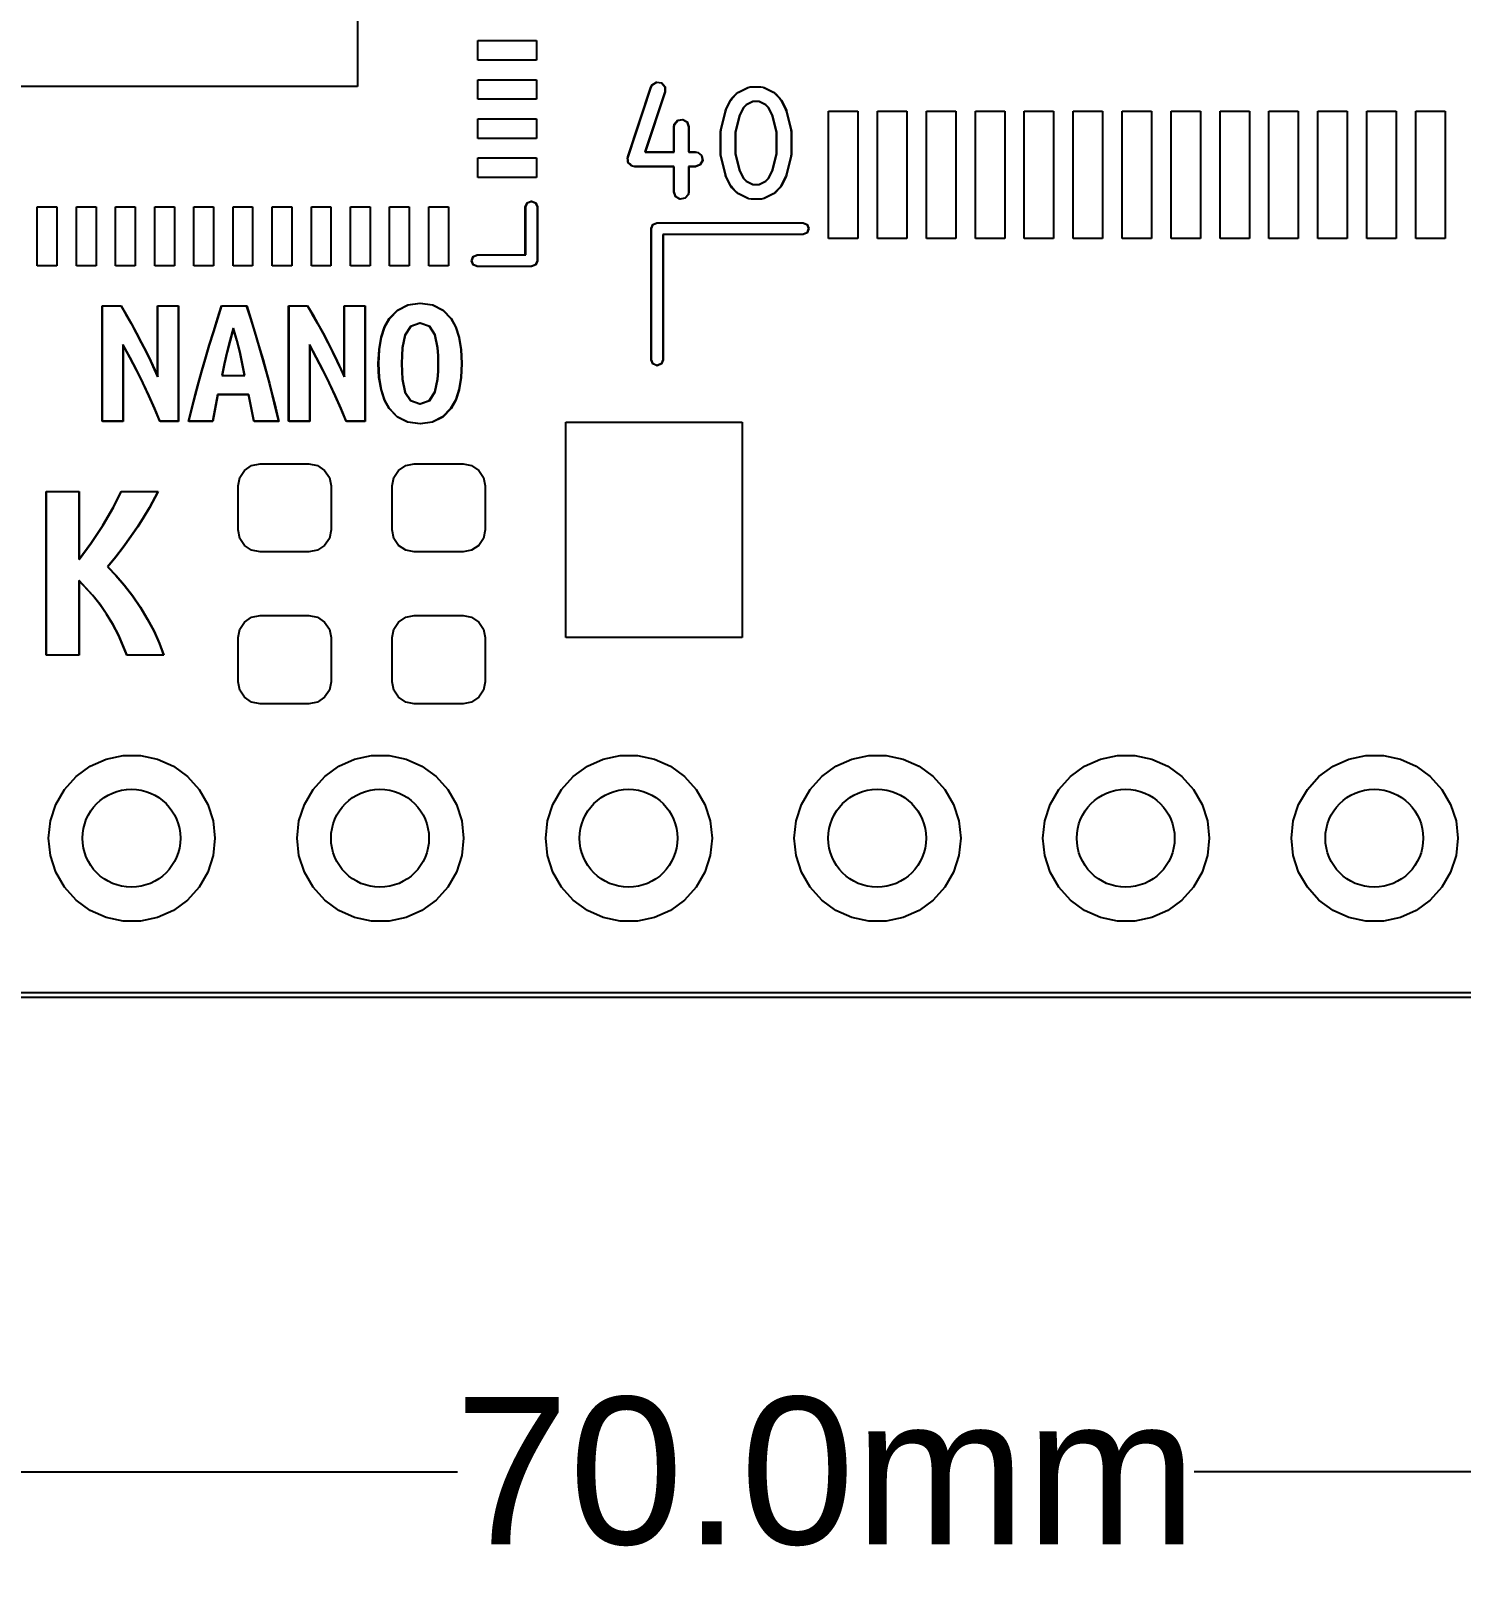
# Model space of a CAD drawing. Extents: x -4.6 to 74, y -9.9 to 22.
# Drawn here: x 28.34 to 42.93, y -9.88 to 5.79 of the extents above; entities that cross this region are included whole.
import ezdxf

# ---------------------------------------------------------------- set-up
doc = ezdxf.new("R2010")
doc.units = 0
doc.header["$MEASUREMENT"] = 0
doc.layers.get('0').update_dxf_attribs({"color": 252, "linetype": 'CONTINUOUS'})
doc.layers.add('BLACK', color=140, linetype='CONTINUOUS')
doc.layers.add('Tag', color=140, linetype='CONTINUOUS')
doc.layers.get('0').off()
doc.styles.add('KICADB', font='arial.ttf', dxfattribs={"height": 1.5})
doc.dimstyles.get("Standard").update_dxf_attribs({"dimtxt": 0.18, "dimasz": 0.18, "dimexe": 0.18, "dimexo": 0.0625, "dimgap": 0.09, "dimtad": 0, "dimtih": 1, "dimtoh": 1, "dimdec": 4, "dimzin": 0, "dimdsep": 46, "dimtxsty": 'Standard', "dimcen": 0.09, "dimadec": 0, "dimazin": 0, "dimtfac": 1, "dimtdec": 4, "dimtofl": 0, "dimtmove": 0, "dimatfit": 3, "dimfxl": 1, "dimtolj": 1, "dimtzin": 0, "dimarcsym": 0})

# ---------------------------------------------------------------- blocks, each defined once
blk = doc.blocks.new('Tang_Nano_9K_3672-F_Mask')
at = {"layer": 'BLACK', "linetype": 'Continuous'}
for p, q in [((5.10606, -3.38408), (5.10606, -3.64943)), ((5.15448, -3.6388), (5.15448, -3.63093)), ((5.15448, -3.63093), (5.17811, -3.63093)), ((5.17811, -3.63093), (5.17811, -3.6388)), ((5.17811, -3.6388), (5.15448, -3.6388)), ((5.15448, -3.65455), (5.15448, -3.64668)), ((5.15448, -3.64668), (5.17811, -3.64668)), ((5.17811, -3.64668), (5.17811, -3.65455)), ((5.10606, -3.64943), (4.8407, -3.64943)), ((5.17811, -3.65455), (5.15448, -3.65455)), ((5.29563, -3.71051), (5.29563, -3.65933)), ((5.29563, -3.65933), (5.30744, -3.65933)), ((5.30744, -3.65933), (5.30744, -3.71051)), ((5.31531, -3.71051), (5.31531, -3.65933)), ((5.31531, -3.65933), (5.32713, -3.65933)), ((5.32713, -3.65933), (5.32713, -3.71051)), ((5.335, -3.71051), (5.335, -3.65933)), ((5.335, -3.65933), (5.34681, -3.65933)), ((5.34681, -3.65933), (5.34681, -3.71051)), ((5.35469, -3.71051), (5.35469, -3.65933)), ((5.35469, -3.65933), (5.3665, -3.65933)), ((5.3665, -3.65933), (5.3665, -3.71051)), ((5.37437, -3.71051), (5.37437, -3.65933)), ((5.37437, -3.65933), (5.38618, -3.65933)), ((5.38618, -3.65933), (5.38618, -3.71051)), ((5.39406, -3.71051), (5.39406, -3.65933)), ((5.39406, -3.65933), (5.40587, -3.65933)), ((5.40587, -3.65933), (5.40587, -3.71051)), ((5.41374, -3.71051), (5.41374, -3.65933)), ((5.41374, -3.65933), (5.42555, -3.65933)), ((5.42555, -3.65933), (5.42555, -3.71051)), ((5.43343, -3.71051), (5.43343, -3.65933)), ((5.43343, -3.65933), (5.44524, -3.65933)), ((5.44524, -3.65933), (5.44524, -3.71051)), ((5.45311, -3.71051), (5.45311, -3.65933)), ((5.45311, -3.65933), (5.46492, -3.65933)), ((5.46492, -3.65933), (5.46492, -3.71051)), ((5.4728, -3.71051), (5.4728, -3.65933)), ((5.4728, -3.65933), (5.48461, -3.65933)), ((5.48461, -3.65933), (5.48461, -3.71051)), ((5.49248, -3.71051), (5.49248, -3.65933)), ((5.49248, -3.65933), (5.50429, -3.65933)), ((5.50429, -3.65933), (5.50429, -3.71051)), ((5.51217, -3.71051), (5.51217, -3.65933)), ((5.51217, -3.65933), (5.52398, -3.65933)), ((5.52398, -3.65933), (5.52398, -3.71051)), ((5.53185, -3.71051), (5.53185, -3.65933)), ((5.53185, -3.65933), (5.54366, -3.65933)), ((5.54366, -3.65933), (5.54366, -3.71051)), ((5.15448, -3.6703), (5.15448, -3.66243)), ((5.15448, -3.66243), (5.17811, -3.66243)), ((5.17811, -3.66243), (5.17811, -3.6703)), ((5.17811, -3.6703), (5.15448, -3.6703)), ((5.15448, -3.68605), (5.15448, -3.67817)), ((5.15448, -3.67817), (5.17811, -3.67817)), ((5.17811, -3.67817), (5.17811, -3.68605)), ((5.17811, -3.68605), (5.15448, -3.68605)), ((4.97732, -3.72148), (4.97732, -3.69786)), ((4.97732, -3.69786), (4.98519, -3.69786)), ((4.98519, -3.69786), (4.98519, -3.72148)), ((4.99307, -3.72148), (4.99307, -3.69786)), ((4.99307, -3.69786), (5.00094, -3.69786)), ((5.00094, -3.69786), (5.00094, -3.72148)), ((5.00881, -3.72148), (5.00881, -3.69786)), ((5.00881, -3.69786), (5.01669, -3.69786)), ((5.01669, -3.69786), (5.01669, -3.72148)), ((5.02456, -3.72148), (5.02456, -3.69786)), ((5.02456, -3.69786), (5.03244, -3.69786)), ((5.03244, -3.69786), (5.03244, -3.72148)), ((5.04031, -3.72148), (5.04031, -3.69786)), ((5.04031, -3.69786), (5.04819, -3.69786)), ((5.04819, -3.69786), (5.04819, -3.72148)), ((5.05606, -3.72148), (5.05606, -3.69786)), ((5.05606, -3.69786), (5.06393, -3.69786)), ((5.06393, -3.69786), (5.06393, -3.72148)), ((5.07181, -3.72148), (5.07181, -3.69786)), ((5.07181, -3.69786), (5.07968, -3.69786)), ((5.07968, -3.69786), (5.07968, -3.72148)), ((5.08756, -3.72148), (5.08756, -3.69786)), ((5.08756, -3.69786), (5.09543, -3.69786)), ((5.09543, -3.69786), (5.09543, -3.72148)), ((5.1033, -3.72148), (5.1033, -3.69786)), ((5.1033, -3.69786), (5.11118, -3.69786)), ((5.11118, -3.69786), (5.11118, -3.72148)), ((5.11905, -3.72148), (5.11905, -3.69786)), ((5.11905, -3.69786), (5.12693, -3.69786)), ((5.12693, -3.69786), (5.12693, -3.72148)), ((5.1348, -3.72148), (5.1348, -3.69786)), ((5.1348, -3.69786), (5.14267, -3.69786)), ((5.14267, -3.69786), (5.14267, -3.72148)), ((5.30744, -3.71051), (5.29563, -3.71051)), ((5.32713, -3.71051), (5.31531, -3.71051)), ((5.34681, -3.71051), (5.335, -3.71051)), ((5.3665, -3.71051), (5.35469, -3.71051)), ((5.38618, -3.71051), (5.37437, -3.71051)), ((5.40587, -3.71051), (5.39406, -3.71051)), ((5.42555, -3.71051), (5.41374, -3.71051)), ((5.44524, -3.71051), (5.43343, -3.71051)), ((5.46492, -3.71051), (5.45311, -3.71051)), ((5.48461, -3.71051), (5.4728, -3.71051)), ((5.50429, -3.71051), (5.49248, -3.71051)), ((5.52398, -3.71051), (5.51217, -3.71051)), ((5.54366, -3.71051), (5.53185, -3.71051)), ((4.98519, -3.72148), (4.97732, -3.72148)), ((5.00094, -3.72148), (4.99307, -3.72148)), ((5.01669, -3.72148), (5.00881, -3.72148)), ((5.03244, -3.72148), (5.02456, -3.72148)), ((5.04819, -3.72148), (5.04031, -3.72148)), ((5.06393, -3.72148), (5.05606, -3.72148)), ((5.07968, -3.72148), (5.07181, -3.72148)), ((5.09543, -3.72148), (5.08756, -3.72148)), ((5.11118, -3.72148), (5.1033, -3.72148)), ((5.12693, -3.72148), (5.11905, -3.72148)), ((5.14267, -3.72148), (5.1348, -3.72148)), ((5.18996, -3.87106), (5.18996, -3.78445)), ((5.18996, -3.78445), (5.26083, -3.78445)), ((5.26083, -3.78445), (5.26083, -3.87106)), ((5.06067, -3.80378), (5.06354, -3.80186)), ((5.06354, -3.80186), (5.06693, -3.80118)), ((5.06693, -3.80118), (5.08661, -3.80118)), ((5.08661, -3.80118), (5.09, -3.80186)), ((5.09, -3.80186), (5.09288, -3.80378)), ((5.12267, -3.80378), (5.12555, -3.80186)), ((5.12555, -3.80186), (5.12894, -3.80118)), ((5.12894, -3.80118), (5.14862, -3.80118)), ((5.14862, -3.80118), (5.15201, -3.80186)), ((5.15201, -3.80186), (5.15489, -3.80378)), ((5.05807, -3.81004), (5.05875, -3.80665)), ((5.05875, -3.80665), (5.06067, -3.80378)), ((5.09288, -3.80378), (5.0948, -3.80665)), ((5.0948, -3.80665), (5.09547, -3.81004)), ((5.12008, -3.81004), (5.12075, -3.80665)), ((5.12075, -3.80665), (5.12267, -3.80378)), ((5.15489, -3.80378), (5.15681, -3.80665)), ((5.15681, -3.80665), (5.15748, -3.81004)), ((5.05807, -3.82776), (5.05807, -3.81004)), ((5.09547, -3.81004), (5.09547, -3.82776)), ((5.12008, -3.82776), (5.12008, -3.81004)), ((5.15748, -3.81004), (5.15748, -3.82776)), ((5.05875, -3.83115), (5.05807, -3.82776)), ((5.06067, -3.83402), (5.05875, -3.83115)), ((5.0948, -3.83115), (5.09288, -3.83402)), ((5.09547, -3.82776), (5.0948, -3.83115)), ((5.12075, -3.83115), (5.12008, -3.82776)), ((5.12267, -3.83402), (5.12075, -3.83115)), ((5.15681, -3.83115), (5.15489, -3.83402)), ((5.15748, -3.82776), (5.15681, -3.83115)), ((5.06354, -3.83594), (5.06067, -3.83402)), ((5.06693, -3.83661), (5.06354, -3.83594)), ((5.08661, -3.83661), (5.06693, -3.83661)), ((5.09, -3.83594), (5.08661, -3.83661)), ((5.09288, -3.83402), (5.09, -3.83594)), ((5.12555, -3.83594), (5.12267, -3.83402)), ((5.12894, -3.83661), (5.12555, -3.83594)), ((5.14862, -3.83661), (5.12894, -3.83661)), ((5.15201, -3.83594), (5.14862, -3.83661)), ((5.15489, -3.83402), (5.15201, -3.83594)), ((5.06067, -3.8648), (5.06354, -3.86288)), ((5.06354, -3.86288), (5.06693, -3.8622)), ((5.06693, -3.8622), (5.08661, -3.8622)), ((5.08661, -3.8622), (5.09, -3.86288)), ((5.09, -3.86288), (5.09288, -3.8648)), ((5.12267, -3.8648), (5.12555, -3.86288)), ((5.12555, -3.86288), (5.12894, -3.8622)), ((5.12894, -3.8622), (5.14862, -3.8622)), ((5.14862, -3.8622), (5.15201, -3.86288)), ((5.15201, -3.86288), (5.15489, -3.8648)), ((5.05807, -3.87106), (5.05875, -3.86767)), ((5.05875, -3.86767), (5.06067, -3.8648)), ((5.09288, -3.8648), (5.0948, -3.86767)), ((5.0948, -3.86767), (5.09547, -3.87106)), ((5.12008, -3.87106), (5.12075, -3.86767)), ((5.12075, -3.86767), (5.12267, -3.8648)), ((5.15489, -3.8648), (5.15681, -3.86767)), ((5.15681, -3.86767), (5.15748, -3.87106)), ((5.05807, -3.88878), (5.05807, -3.87106)), ((5.09547, -3.87106), (5.09547, -3.88878)), ((5.12008, -3.88878), (5.12008, -3.87106)), ((5.15748, -3.87106), (5.15748, -3.88878)), ((5.26083, -3.87106), (5.18996, -3.87106)), ((5.05875, -3.89217), (5.05807, -3.88878)), ((5.09547, -3.88878), (5.0948, -3.89217)), ((5.12075, -3.89217), (5.12008, -3.88878)), ((5.15748, -3.88878), (5.15681, -3.89217)), ((5.06067, -3.89504), (5.05875, -3.89217)), ((5.06354, -3.89696), (5.06067, -3.89504)), ((5.09288, -3.89504), (5.09, -3.89696)), ((5.0948, -3.89217), (5.09288, -3.89504)), ((5.12267, -3.89504), (5.12075, -3.89217)), ((5.12555, -3.89696), (5.12267, -3.89504)), ((5.15489, -3.89504), (5.15201, -3.89696)), ((5.15681, -3.89217), (5.15489, -3.89504)), ((5.06693, -3.89764), (5.06354, -3.89696)), ((5.08661, -3.89764), (5.06693, -3.89764)), ((5.09, -3.89696), (5.08661, -3.89764)), ((5.12894, -3.89764), (5.12555, -3.89696)), ((5.14862, -3.89764), (5.12894, -3.89764)), ((5.15201, -3.89696), (5.14862, -3.89764)), ((4.99859, -3.92277), (5.00498, -3.91993)), ((5.00498, -3.91993), (5.01182, -3.91847)), ((5.01182, -3.91847), (5.01882, -3.91847)), ((5.01882, -3.91847), (5.02566, -3.91993)), ((5.02566, -3.91993), (5.03206, -3.92277)), ((5.09859, -3.92277), (5.10498, -3.91993)), ((5.10498, -3.91993), (5.11182, -3.91847)), ((5.11182, -3.91847), (5.11882, -3.91847)), ((5.11882, -3.91847), (5.12566, -3.91993)), ((5.12566, -3.91993), (5.13206, -3.92277)), ((5.19859, -3.92277), (5.20498, -3.91993)), ((5.20498, -3.91993), (5.21183, -3.91847)), ((5.21183, -3.91847), (5.21882, -3.91847)), ((5.21882, -3.91847), (5.22566, -3.91993)), ((5.22566, -3.91993), (5.23206, -3.92277)), ((5.29859, -3.92277), (5.30498, -3.91993)), ((5.30498, -3.91993), (5.31182, -3.91847)), ((5.31182, -3.91847), (5.31882, -3.91847)), ((5.31882, -3.91847), (5.32566, -3.91993)), ((5.32566, -3.91993), (5.33206, -3.92277)), ((5.39859, -3.92277), (5.40498, -3.91993)), ((5.40498, -3.91993), (5.41182, -3.91847)), ((5.41182, -3.91847), (5.41882, -3.91847)), ((5.41882, -3.91847), (5.42566, -3.91993)), ((5.42566, -3.91993), (5.43206, -3.92277)), ((5.49859, -3.92277), (5.50498, -3.91993)), ((5.50498, -3.91993), (5.51182, -3.91847)), ((5.51182, -3.91847), (5.51882, -3.91847)), ((5.51882, -3.91847), (5.52566, -3.91993)), ((5.52566, -3.91993), (5.53206, -3.92277)), ((4.99293, -3.92689), (4.99859, -3.92277)), ((5.03206, -3.92277), (5.03772, -3.92689)), ((5.09293, -3.92689), (5.09859, -3.92277)), ((5.13206, -3.92277), (5.13772, -3.92689)), ((5.19293, -3.92689), (5.19859, -3.92277)), ((5.23206, -3.92277), (5.23772, -3.92689)), ((5.29293, -3.92689), (5.29859, -3.92277)), ((5.33206, -3.92277), (5.33772, -3.92689)), ((5.39293, -3.92689), (5.39859, -3.92277)), ((5.43206, -3.92277), (5.43772, -3.92689)), ((5.49293, -3.92689), (5.49859, -3.92277)), ((5.53206, -3.92277), (5.53772, -3.92689)), ((4.98475, -3.93814), (4.98825, -3.93209)), ((4.98825, -3.93209), (4.99293, -3.92689)), ((5.03772, -3.92689), (5.0424, -3.93209)), ((5.0424, -3.93209), (5.04589, -3.93814)), ((5.08475, -3.93814), (5.08825, -3.93209)), ((5.08825, -3.93209), (5.09293, -3.92689)), ((5.13772, -3.92689), (5.1424, -3.93209)), ((5.1424, -3.93209), (5.14589, -3.93814)), ((5.18475, -3.93814), (5.18825, -3.93209)), ((5.18825, -3.93209), (5.19293, -3.92689)), ((5.23772, -3.92689), (5.2424, -3.93209)), ((5.2424, -3.93209), (5.24589, -3.93814)), ((5.28475, -3.93814), (5.28825, -3.93209)), ((5.28825, -3.93209), (5.29293, -3.92689)), ((5.33772, -3.92689), (5.3424, -3.93209)), ((5.3424, -3.93209), (5.34589, -3.93814)), ((5.38475, -3.93814), (5.38825, -3.93209)), ((5.38825, -3.93209), (5.39293, -3.92689)), ((5.43772, -3.92689), (5.4424, -3.93209)), ((5.4424, -3.93209), (5.44589, -3.93814)), ((5.48475, -3.93814), (5.48825, -3.93209)), ((5.48825, -3.93209), (5.49293, -3.92689)), ((5.53772, -3.92689), (5.5424, -3.93209)), ((5.5424, -3.93209), (5.54589, -3.93814)), ((4.98259, -3.9448), (4.98475, -3.93814)), ((5.04589, -3.93814), (5.04806, -3.9448)), ((5.08259, -3.9448), (5.08475, -3.93814)), ((5.14589, -3.93814), (5.14806, -3.9448)), ((5.18259, -3.9448), (5.18475, -3.93814)), ((5.24589, -3.93814), (5.24806, -3.9448)), ((5.28259, -3.9448), (5.28475, -3.93814)), ((5.34589, -3.93814), (5.34806, -3.9448)), ((5.38259, -3.9448), (5.38475, -3.93814)), ((5.44589, -3.93814), (5.44806, -3.9448)), ((5.48259, -3.9448), (5.48475, -3.93814)), ((5.54589, -3.93814), (5.54806, -3.9448)), ((4.98186, -3.95176), (4.98259, -3.9448)), ((5.04806, -3.9448), (5.04879, -3.95176)), ((5.08186, -3.95176), (5.08259, -3.9448)), ((5.14806, -3.9448), (5.14879, -3.95176)), ((5.18186, -3.95176), (5.18259, -3.9448)), ((5.24806, -3.9448), (5.24879, -3.95176)), ((5.28186, -3.95176), (5.28259, -3.9448)), ((5.34806, -3.9448), (5.34879, -3.95176)), ((5.38186, -3.95176), (5.38259, -3.9448)), ((5.44806, -3.9448), (5.44879, -3.95176)), ((5.48186, -3.95176), (5.48259, -3.9448)), ((5.54806, -3.9448), (5.54879, -3.95176)), ((4.98259, -3.95871), (4.98186, -3.95176)), ((5.04879, -3.95176), (5.04806, -3.95871)), ((5.08259, -3.95871), (5.08186, -3.95176)), ((5.14879, -3.95176), (5.14806, -3.95871)), ((5.18259, -3.95871), (5.18186, -3.95176)), ((5.24879, -3.95176), (5.24806, -3.95871)), ((5.28259, -3.95871), (5.28186, -3.95176)), ((5.34879, -3.95176), (5.34806, -3.95871)), ((5.38259, -3.95871), (5.38186, -3.95176)), ((5.44879, -3.95176), (5.44806, -3.95871)), ((5.48259, -3.95871), (5.48186, -3.95176)), ((5.54879, -3.95176), (5.54806, -3.95871)), ((4.98475, -3.96537), (4.98259, -3.95871)), ((5.04806, -3.95871), (5.04589, -3.96537)), ((5.08475, -3.96537), (5.08259, -3.95871)), ((5.14806, -3.95871), (5.14589, -3.96537)), ((5.18475, -3.96537), (5.18259, -3.95871)), ((5.24806, -3.95871), (5.24589, -3.96537)), ((5.28475, -3.96537), (5.28259, -3.95871)), ((5.34806, -3.95871), (5.34589, -3.96537)), ((5.38475, -3.96537), (5.38259, -3.95871)), ((5.44806, -3.95871), (5.44589, -3.96537)), ((5.48475, -3.96537), (5.48259, -3.95871)), ((5.54806, -3.95871), (5.54589, -3.96537)), ((4.98825, -3.97143), (4.98475, -3.96537)), ((5.04589, -3.96537), (5.0424, -3.97143)), ((5.08825, -3.97143), (5.08475, -3.96537)), ((5.14589, -3.96537), (5.1424, -3.97143)), ((5.18825, -3.97143), (5.18475, -3.96537)), ((5.24589, -3.96537), (5.2424, -3.97143)), ((5.28825, -3.97143), (5.28475, -3.96537)), ((5.34589, -3.96537), (5.3424, -3.97143)), ((5.38825, -3.97143), (5.38475, -3.96537)), ((5.44589, -3.96537), (5.4424, -3.97143)), ((5.48825, -3.97143), (5.48475, -3.96537)), ((5.54589, -3.96537), (5.5424, -3.97143)), ((4.99293, -3.97662), (4.98825, -3.97143)), ((5.0424, -3.97143), (5.03772, -3.97662)), ((5.09293, -3.97662), (5.08825, -3.97143)), ((5.1424, -3.97143), (5.13772, -3.97662)), ((5.19293, -3.97662), (5.18825, -3.97143)), ((5.2424, -3.97143), (5.23772, -3.97662)), ((5.29293, -3.97662), (5.28825, -3.97143)), ((5.3424, -3.97143), (5.33772, -3.97662)), ((5.39293, -3.97662), (5.38825, -3.97143)), ((5.4424, -3.97143), (5.43772, -3.97662)), ((5.49293, -3.97662), (5.48825, -3.97143)), ((5.5424, -3.97143), (5.53772, -3.97662)), ((4.99859, -3.98074), (4.99293, -3.97662)), ((5.00498, -3.98358), (4.99859, -3.98074)), ((5.03206, -3.98074), (5.02566, -3.98358)), ((5.03772, -3.97662), (5.03206, -3.98074)), ((5.09859, -3.98074), (5.09293, -3.97662)), ((5.10498, -3.98358), (5.09859, -3.98074)), ((5.13206, -3.98074), (5.12566, -3.98358)), ((5.13772, -3.97662), (5.13206, -3.98074)), ((5.19859, -3.98074), (5.19293, -3.97662)), ((5.20498, -3.98358), (5.19859, -3.98074)), ((5.23206, -3.98074), (5.22566, -3.98358)), ((5.23772, -3.97662), (5.23206, -3.98074)), ((5.29859, -3.98074), (5.29293, -3.97662)), ((5.30498, -3.98358), (5.29859, -3.98074)), ((5.33206, -3.98074), (5.32566, -3.98358)), ((5.33772, -3.97662), (5.33206, -3.98074)), ((5.39859, -3.98074), (5.39293, -3.97662)), ((5.40498, -3.98358), (5.39859, -3.98074)), ((5.43206, -3.98074), (5.42566, -3.98358)), ((5.43772, -3.97662), (5.43206, -3.98074)), ((5.49859, -3.98074), (5.49293, -3.97662)), ((5.50498, -3.98358), (5.49859, -3.98074)), ((5.53206, -3.98074), (5.52566, -3.98358)), ((5.53772, -3.97662), (5.53206, -3.98074)), ((5.01182, -3.98504), (5.00498, -3.98358)), ((5.01882, -3.98504), (5.01182, -3.98504)), ((5.02566, -3.98358), (5.01882, -3.98504)), ((5.11182, -3.98504), (5.10498, -3.98358)), ((5.11882, -3.98504), (5.11182, -3.98504)), ((5.12566, -3.98358), (5.11882, -3.98504)), ((5.21183, -3.98504), (5.20498, -3.98358)), ((5.21882, -3.98504), (5.21183, -3.98504)), ((5.22566, -3.98358), (5.21882, -3.98504)), ((5.31182, -3.98504), (5.30498, -3.98358)), ((5.31882, -3.98504), (5.31182, -3.98504)), ((5.32566, -3.98358), (5.31882, -3.98504)), ((5.41182, -3.98504), (5.40498, -3.98358)), ((5.41882, -3.98504), (5.41182, -3.98504)), ((5.42566, -3.98358), (5.41882, -3.98504)), ((5.51182, -3.98504), (5.50498, -3.98358)), ((5.51882, -3.98504), (5.51182, -3.98504)), ((5.52566, -3.98358), (5.51882, -3.98504))]:
    blk.add_line(p, q, dxfattribs=at)
blk = doc.blocks.new('Tang_Nano_9K_3672-F_Silkscreen')
at = {"layer": 'BLACK', "linetype": 'Continuous'}
for p, q in [((5.22482, -3.64876), (5.22654, -3.6477)), ((5.22654, -3.6477), (5.22854, -3.64799)), ((5.22854, -3.64799), (5.22988, -3.64951)), ((5.21496, -3.67778), (5.22433, -3.64966)), ((5.22993, -3.65152), (5.22186, -3.67576)), ((5.22433, -3.64966), (5.22482, -3.64876)), ((5.22988, -3.64951), (5.22993, -3.65152)), ((5.25636, -3.65489), (5.25689, -3.65419)), ((5.25689, -3.65419), (5.25692, -3.65413)), ((5.25692, -3.65413), (5.25879, -3.65225)), ((5.25879, -3.65225), (5.25951, -3.65175)), ((5.25951, -3.65175), (5.25956, -3.6517)), ((5.25956, -3.6517), (5.26331, -3.64982)), ((5.26331, -3.64982), (5.26429, -3.64953)), ((5.26429, -3.64953), (5.26446, -3.64957)), ((5.26446, -3.64957), (5.26463, -3.64951)), ((5.26463, -3.64951), (5.26838, -3.64951)), ((5.26838, -3.64951), (5.26939, -3.64969)), ((5.26939, -3.64969), (5.26952, -3.6498)), ((5.26952, -3.6498), (5.2697, -3.64982)), ((5.2697, -3.64982), (5.27345, -3.6517)), ((5.27345, -3.6517), (5.27416, -3.65223)), ((5.27416, -3.65223), (5.27422, -3.65225)), ((5.27422, -3.65225), (5.27609, -3.65413)), ((5.27609, -3.65413), (5.2766, -3.65485)), ((5.25239, -3.66675), (5.25427, -3.65925)), ((5.25427, -3.65925), (5.25447, -3.65878)), ((5.25447, -3.65878), (5.25449, -3.65864)), ((5.25449, -3.65864), (5.25636, -3.65489)), ((5.26143, -3.65796), (5.25992, -3.661)), ((5.26263, -3.65677), (5.26143, -3.65796)), ((5.26533, -3.65542), (5.26263, -3.65677)), ((5.26768, -3.65542), (5.26533, -3.65542)), ((5.27038, -3.65677), (5.26768, -3.65542)), ((5.27158, -3.65796), (5.27038, -3.65677)), ((5.27309, -3.661), (5.27158, -3.65796)), ((5.2766, -3.65485), (5.27664, -3.65489)), ((5.27664, -3.65489), (5.27852, -3.65864)), ((5.27852, -3.65864), (5.27866, -3.65913)), ((5.27866, -3.65913), (5.27874, -3.65925)), ((5.27874, -3.65925), (5.28062, -3.66675)), ((5.23355, -3.66559), (5.23373, -3.66458)), ((5.23355, -3.67576), (5.23355, -3.66559)), ((5.23373, -3.66458), (5.23503, -3.66303)), ((5.23503, -3.66303), (5.23702, -3.66268)), ((5.23702, -3.66268), (5.23877, -3.66369)), ((5.23877, -3.66369), (5.23946, -3.66559)), ((5.23946, -3.66559), (5.23946, -3.67576)), ((5.25992, -3.661), (5.25821, -3.66783)), ((5.2748, -3.66783), (5.27309, -3.661)), ((5.2523, -3.66746), (5.2524, -3.66688)), ((5.2523, -3.67684), (5.2523, -3.66746)), ((5.2524, -3.66688), (5.25239, -3.66675)), ((5.25821, -3.66783), (5.25821, -3.67647)), ((5.2748, -3.67647), (5.2748, -3.66783)), ((5.28062, -3.66675), (5.28066, -3.66734)), ((5.28066, -3.66734), (5.2807, -3.66746)), ((5.2807, -3.66746), (5.2807, -3.67684)), ((5.21485, -3.6782), (5.21496, -3.678)), ((5.21499, -3.67899), (5.21485, -3.6782)), ((5.21496, -3.678), (5.21496, -3.67778)), ((5.21501, -3.6798), (5.21499, -3.67899)), ((5.22186, -3.67576), (5.23355, -3.67576)), ((5.23946, -3.67576), (5.24213, -3.67576)), ((5.24213, -3.67576), (5.24314, -3.67594)), ((5.24314, -3.67594), (5.24469, -3.67724)), ((5.24469, -3.67724), (5.24504, -3.67922)), ((5.25235, -3.67697), (5.2523, -3.67684)), ((5.25239, -3.67755), (5.25235, -3.67697)), ((5.25427, -3.68505), (5.25239, -3.67755)), ((5.25821, -3.67647), (5.25992, -3.68331)), ((5.27309, -3.68331), (5.2748, -3.67647)), ((5.28062, -3.67755), (5.27874, -3.68505)), ((5.2807, -3.67684), (5.2806, -3.67742)), ((5.2806, -3.67742), (5.28062, -3.67755)), ((5.21516, -3.67997), (5.21501, -3.6798)), ((5.2152, -3.68019), (5.21516, -3.67997)), ((5.21582, -3.68071), (5.2152, -3.68019)), ((5.21635, -3.68131), (5.21582, -3.68071)), ((5.21658, -3.68134), (5.21635, -3.68131)), ((5.21675, -3.68149), (5.21658, -3.68134)), ((5.21776, -3.68166), (5.21675, -3.68149)), ((5.23355, -3.68166), (5.21776, -3.68166)), ((5.23355, -3.69184), (5.23355, -3.68166)), ((5.24213, -3.68166), (5.23946, -3.68166)), ((5.23946, -3.68166), (5.23946, -3.69184)), ((5.24403, -3.68097), (5.24213, -3.68166)), ((5.24504, -3.67922), (5.24403, -3.68097)), ((5.25434, -3.68517), (5.25427, -3.68505)), ((5.25449, -3.68566), (5.25434, -3.68517)), ((5.25992, -3.68331), (5.26143, -3.68634)), ((5.27158, -3.68634), (5.27309, -3.68331)), ((5.27874, -3.68505), (5.27853, -3.68552)), ((5.25636, -3.68941), (5.25449, -3.68566)), ((5.25641, -3.68945), (5.25636, -3.68941)), ((5.25692, -3.69017), (5.25641, -3.68945)), ((5.25879, -3.69205), (5.25692, -3.69017)), ((5.26143, -3.68634), (5.26263, -3.68753)), ((5.26263, -3.68753), (5.26533, -3.68888)), ((5.26533, -3.68888), (5.26768, -3.68888)), ((5.26768, -3.68888), (5.27038, -3.68753)), ((5.27038, -3.68753), (5.27158, -3.68634)), ((5.27609, -3.69017), (5.27422, -3.69205)), ((5.27612, -3.69012), (5.27609, -3.69017)), ((5.27664, -3.68941), (5.27612, -3.69012)), ((5.27852, -3.68566), (5.27664, -3.68941)), ((5.27853, -3.68552), (5.27852, -3.68566)), ((5.17378, -3.69786), (5.17447, -3.69619)), ((5.17447, -3.69619), (5.17614, -3.6955)), ((5.17614, -3.6955), (5.17781, -3.69619)), ((5.17781, -3.69619), (5.1785, -3.69786)), ((5.23425, -3.69373), (5.23355, -3.69184)), ((5.23599, -3.69474), (5.23425, -3.69373)), ((5.23798, -3.69439), (5.23599, -3.69474)), ((5.23928, -3.69285), (5.23798, -3.69439)), ((5.23946, -3.69184), (5.23928, -3.69285)), ((5.25885, -3.69208), (5.25879, -3.69205)), ((5.25956, -3.6926), (5.25885, -3.69208)), ((5.26331, -3.69448), (5.25956, -3.6926)), ((5.26348, -3.6945), (5.26331, -3.69448)), ((5.26362, -3.69461), (5.26348, -3.6945)), ((5.26463, -3.69479), (5.26362, -3.69461)), ((5.26838, -3.69479), (5.26463, -3.69479)), ((5.26854, -3.69473), (5.26838, -3.69479)), ((5.26872, -3.69477), (5.26854, -3.69473)), ((5.2697, -3.69448), (5.26872, -3.69477)), ((5.27345, -3.6926), (5.2697, -3.69448)), ((5.27349, -3.69256), (5.27345, -3.6926)), ((5.27422, -3.69205), (5.27349, -3.69256)), ((5.17378, -3.71715), (5.17378, -3.69786)), ((5.1785, -3.69786), (5.1785, -3.71951)), ((5.22437, -3.70657), (5.22506, -3.7049)), ((5.22437, -3.75933), (5.22437, -3.70657)), ((5.22506, -3.7049), (5.22673, -3.70421)), ((5.22673, -3.70421), (5.28539, -3.70421)), ((5.28539, -3.70894), (5.22909, -3.70894)), ((5.22909, -3.70894), (5.22909, -3.75933)), ((5.28539, -3.70421), (5.28706, -3.7049)), ((5.28706, -3.70825), (5.28539, -3.70894)), ((5.28706, -3.7049), (5.28776, -3.70657)), ((5.28776, -3.70657), (5.28706, -3.70825)), ((5.15212, -3.71951), (5.15281, -3.71784)), ((5.15281, -3.72118), (5.15212, -3.71951)), ((5.15281, -3.71784), (5.15448, -3.71715)), ((5.15448, -3.72187), (5.15281, -3.72118)), ((5.15448, -3.71715), (5.17378, -3.71715)), ((5.17614, -3.72187), (5.15448, -3.72187)), ((5.17781, -3.72118), (5.17614, -3.72187)), ((5.1785, -3.71951), (5.17781, -3.72118)), ((5.00357, -3.78408), (5.00357, -3.73765)), ((5.00357, -3.73765), (5.011, -3.73765)), ((5.011, -3.73765), (5.0131, -3.74109)), ((5.02585, -3.76623), (5.02585, -3.73765)), ((5.02585, -3.73765), (5.03417, -3.73765)), ((5.03417, -3.73765), (5.03417, -3.78408)), ((5.04991, -3.74279), (5.0515, -3.73765)), ((5.0515, -3.73765), (5.06155, -3.73765)), ((5.06155, -3.73765), (5.0632, -3.74283)), ((5.07857, -3.78408), (5.07857, -3.73765)), ((5.07857, -3.73765), (5.086, -3.73765)), ((5.086, -3.73765), (5.0881, -3.74109)), ((5.10085, -3.76623), (5.10085, -3.73765)), ((5.10085, -3.73765), (5.10917, -3.73765)), ((5.10917, -3.73765), (5.10917, -3.78408)), ((5.11907, -3.74271), (5.12241, -3.73932)), ((5.12241, -3.73932), (5.12651, -3.73728)), ((5.12651, -3.73728), (5.13137, -3.7366)), ((5.13137, -3.7366), (5.13639, -3.73728)), ((5.13639, -3.73728), (5.14054, -3.73932)), ((5.14054, -3.73932), (5.14382, -3.74271)), ((5.0131, -3.74109), (5.0152, -3.74481)), ((5.0152, -3.74481), (5.01727, -3.74867)), ((5.04829, -3.74807), (5.04991, -3.74279)), ((5.0563, -3.74665), (5.05491, -3.75164)), ((5.05769, -3.75164), (5.0563, -3.74665)), ((5.0632, -3.74283), (5.06484, -3.74816)), ((5.0881, -3.74109), (5.0902, -3.74481)), ((5.0902, -3.74481), (5.09227, -3.74867)), ((5.11576, -3.7503), (5.11714, -3.74614)), ((5.11714, -3.74614), (5.11907, -3.74271)), ((5.12755, -3.7459), (5.12534, -3.74939)), ((5.13137, -3.74463), (5.12755, -3.7459)), ((5.1352, -3.7459), (5.13137, -3.74463)), ((5.13741, -3.74935), (5.1352, -3.7459)), ((5.14382, -3.74271), (5.14569, -3.74614)), ((5.14569, -3.74614), (5.14703, -3.7503)), ((5.01727, -3.74867), (5.01929, -3.7525)), ((5.01929, -3.7525), (5.0212, -3.75627)), ((5.04665, -3.75349), (5.04829, -3.74807)), ((5.05491, -3.75164), (5.05371, -3.75629)), ((5.05889, -3.75629), (5.05769, -3.75164)), ((5.06484, -3.74816), (5.06648, -3.75365)), ((5.09227, -3.74867), (5.09429, -3.7525)), ((5.09429, -3.7525), (5.0962, -3.75627)), ((5.11493, -3.75519), (5.11576, -3.7503)), ((5.12534, -3.74939), (5.12429, -3.75453)), ((5.13846, -3.75449), (5.13741, -3.74935)), ((5.14703, -3.7503), (5.14783, -3.75519)), ((5.01469, -3.7584), (5.0119, -3.75325)), ((5.0119, -3.75325), (5.0119, -3.78408)), ((5.01735, -3.76354), (5.01469, -3.7584)), ((5.0212, -3.75627), (5.02296, -3.75993)), ((5.04363, -3.76368), (5.04497, -3.75906)), ((5.04497, -3.75906), (5.04665, -3.75349)), ((5.05371, -3.75629), (5.05266, -3.7609)), ((5.0599, -3.7609), (5.05889, -3.75629)), ((5.06648, -3.75365), (5.06811, -3.75929)), ((5.06811, -3.75929), (5.06941, -3.76394)), ((5.08969, -3.7584), (5.0869, -3.75325)), ((5.0869, -3.75325), (5.0869, -3.78408)), ((5.09235, -3.76354), (5.08969, -3.7584)), ((5.0962, -3.75627), (5.09796, -3.75993)), ((5.11465, -3.76083), (5.11493, -3.75519)), ((5.12409, -3.75756), (5.12402, -3.76083)), ((5.12429, -3.75453), (5.12409, -3.75756)), ((5.13866, -3.75755), (5.13846, -3.75449)), ((5.13872, -3.76083), (5.13866, -3.75755)), ((5.14783, -3.75519), (5.1481, -3.76083)), ((5.22506, -3.761), (5.22437, -3.75933)), ((5.22909, -3.75933), (5.2284, -3.761)), ((5.01989, -3.76866), (5.01735, -3.76354)), ((5.02296, -3.75993), (5.02453, -3.7633)), ((5.02453, -3.7633), (5.02585, -3.76623)), ((5.04229, -3.76848), (5.04363, -3.76368)), ((5.05266, -3.7609), (5.05172, -3.7657)), ((5.0608, -3.7657), (5.0599, -3.7609)), ((5.06941, -3.76394), (5.07069, -3.76875)), ((5.09489, -3.76866), (5.09235, -3.76354)), ((5.09796, -3.75993), (5.09953, -3.7633)), ((5.09953, -3.7633), (5.10085, -3.76623)), ((5.11492, -3.76646), (5.11465, -3.76083)), ((5.12402, -3.76083), (5.12409, -3.7641)), ((5.12409, -3.7641), (5.12429, -3.76716)), ((5.13846, -3.76713), (5.13866, -3.76409)), ((5.13866, -3.76409), (5.13872, -3.76083)), ((5.1481, -3.76083), (5.14783, -3.76646)), ((5.22673, -3.76169), (5.22506, -3.761)), ((5.2284, -3.761), (5.22673, -3.76169)), ((5.0223, -3.77379), (5.01989, -3.76866)), ((5.04095, -3.77349), (5.04229, -3.76848)), ((5.05172, -3.7657), (5.0608, -3.7657)), ((5.07069, -3.76875), (5.07196, -3.7737)), ((5.0973, -3.77379), (5.09489, -3.76866)), ((5.11573, -3.77135), (5.11492, -3.76646)), ((5.11707, -3.77552), (5.11573, -3.77135)), ((5.12429, -3.76716), (5.12534, -3.7723)), ((5.13741, -3.77226), (5.13846, -3.76713)), ((5.14701, -3.77135), (5.14565, -3.77552)), ((5.14783, -3.76646), (5.14701, -3.77135)), ((5.02459, -3.77893), (5.0223, -3.77379)), ((5.03962, -3.77868), (5.04095, -3.77349)), ((5.05, -3.77335), (5.0479, -3.78408)), ((5.06237, -3.77335), (5.05, -3.77335)), ((5.06455, -3.78408), (5.06237, -3.77335)), ((5.07196, -3.7737), (5.07321, -3.77881)), ((5.09959, -3.77893), (5.0973, -3.77379)), ((5.11896, -3.77894), (5.11707, -3.77552)), ((5.12534, -3.7723), (5.12755, -3.77575)), ((5.12755, -3.77575), (5.13137, -3.77703)), ((5.13137, -3.77703), (5.13516, -3.77575)), ((5.13516, -3.77575), (5.13741, -3.77226)), ((5.14565, -3.77552), (5.14375, -3.77894)), ((5.0119, -3.78408), (5.00357, -3.78408)), ((5.02675, -3.78408), (5.02459, -3.77893)), ((5.03417, -3.78408), (5.02675, -3.78408)), ((5.0383, -3.78408), (5.03962, -3.77868)), ((5.0479, -3.78408), (5.0383, -3.78408)), ((5.07445, -3.78408), (5.06455, -3.78408)), ((5.07321, -3.77881), (5.07445, -3.78408)), ((5.0869, -3.78408), (5.07857, -3.78408)), ((5.10175, -3.78408), (5.09959, -3.77893)), ((5.10917, -3.78408), (5.10175, -3.78408)), ((5.12227, -3.78234), (5.11896, -3.77894)), ((5.12643, -3.78437), (5.12227, -3.78234)), ((5.14045, -3.78234), (5.13635, -3.78437)), ((5.14375, -3.77894), (5.14045, -3.78234)), ((5.13145, -3.78505), (5.12643, -3.78437)), ((5.13635, -3.78437), (5.13145, -3.78505)), ((4.98105, -3.87812), (4.98105, -3.81235)), ((4.98105, -3.81235), (4.99411, -3.81235)), ((4.99411, -3.81235), (4.99411, -3.83965)), ((5.00803, -3.81872), (5.01122, -3.81235)), ((5.01122, -3.81235), (5.02599, -3.81235)), ((5.02599, -3.81235), (5.02243, -3.81888)), ((5.00384, -3.82584), (5.00803, -3.81872)), ((5.02243, -3.81888), (5.02021, -3.82263)), ((4.999, -3.83307), (5.00384, -3.82584)), ((5.0177, -3.82653), (5.01495, -3.83056)), ((5.02021, -3.82263), (5.0177, -3.82653)), ((4.99411, -3.83965), (4.999, -3.83307)), ((5.01495, -3.83056), (5.01202, -3.83466)), ((5.00892, -3.83872), (5.0057, -3.84263)), ((5.01202, -3.83466), (5.00892, -3.83872)), ((5.0057, -3.84263), (5.00902, -3.84606)), ((4.99969, -3.85405), (4.99411, -3.84805)), ((4.99411, -3.84805), (4.99411, -3.87812)), ((5.00902, -3.84606), (5.01239, -3.84996)), ((5.01239, -3.84996), (5.0157, -3.85425)), ((5.00255, -3.85774), (4.99969, -3.85405)), ((5.00527, -3.8617), (5.00255, -3.85774)), ((5.0157, -3.85425), (5.01882, -3.85883)), ((5.00781, -3.86584), (5.00527, -3.8617)), ((5.01882, -3.85883), (5.0217, -3.86361)), ((5.0217, -3.86361), (5.02429, -3.8685)), ((5.01011, -3.87009), (5.00781, -3.86584)), ((5.01345, -3.87812), (5.01011, -3.87009)), ((5.02429, -3.8685), (5.02649, -3.87337)), ((5.02649, -3.87337), (5.02822, -3.87812)), ((4.99411, -3.87812), (4.98105, -3.87812)), ((5.02822, -3.87812), (5.01345, -3.87812))]:
    blk.add_line(p, q, dxfattribs=at)
blk = doc.blocks.new('*D8')
at = {"layer": 'Tag', "color": 0, "linetype": 'Continuous', "lineweight": -2, "transparency": 16777216}
for p, q in [((1.471, -1.566), (1.471, -9.08)), ((71.433, -1.566), (71.433, -9.08)), ((2.471, -8.9), (32.694, -8.9)), ((70.433, -8.9), (40.21, -8.9))]:
    blk.add_line(p, q, dxfattribs=at)
at = {"layer": 'Tag', "color": 0, "linetype": 'Continuous', "transparency": 16777216}
for points in [[(2.471, -8.734), (2.471, -9.067), (1.471, -8.9)], [(70.433, -8.734), (70.433, -9.067), (71.433, -8.9)]]:
    blk.add_solid(points, dxfattribs=at)
at = {"layer": 'Tag', "color": 0, "linetype": 'Continuous', "transparency": 16777216, "insert": (36.452, -8.9), "char_height": 1.5, "attachment_point": 5, "style": 'KICADB'}
blk.add_mtext('\\A1;70.0mm', dxfattribs=at)

msp = doc.modelspace()

# ---------------------------------------------------------------- linework, layer by layer
at = {"layer": 'BLACK', "linetype": 'Continuous'}
for p, q in [((34.4309, 4.50426), (34.66845, 5.21716)), ((34.66845, 5.21716), (34.68087, 5.23998)), ((34.68087, 5.23998), (34.72447, 5.26685)), ((34.72447, 5.26685), (34.77518, 5.2595)), ((34.77518, 5.2595), (34.80915, 5.22096)), ((34.80915, 5.22096), (34.81042, 5.17001)), ((35.5616, 5.16544), (35.65667, 5.2131)), ((35.65667, 5.2131), (35.68152, 5.22046)), ((35.68152, 5.22046), (35.68583, 5.21944)), ((35.68583, 5.21944), (35.69014, 5.22096)), ((35.69014, 5.22096), (35.78521, 5.22096)), ((35.78521, 5.22096), (35.81081, 5.2164)), ((35.81081, 5.2164), (35.81411, 5.21361)), ((35.81411, 5.21361), (35.81867, 5.2131)), ((35.81867, 5.2131), (35.91374, 5.16544)), ((34.81042, 5.17001), (34.60583, 4.55547)), ((35.43307, 4.9895), (35.48048, 5.08457)), ((35.48048, 5.08457), (35.49391, 5.10232)), ((35.49391, 5.10232), (35.49467, 5.10384)), ((35.49467, 5.10384), (35.54208, 5.1515)), ((35.54208, 5.1515), (35.56033, 5.16417)), ((35.56033, 5.16417), (35.5616, 5.16544)), ((35.63943, 5.03691), (35.60901, 5.00674)), ((35.70788, 5.07113), (35.63943, 5.03691)), ((35.76746, 5.07113), (35.70788, 5.07113)), ((35.83591, 5.03691), (35.76746, 5.07113)), ((35.86633, 5.00674), (35.83591, 5.03691)), ((35.91374, 5.16544), (35.93174, 5.15201)), ((35.93174, 5.15201), (35.93326, 5.1515)), ((35.93326, 5.1515), (35.98067, 5.10384)), ((35.98067, 5.10384), (35.9936, 5.08558)), ((35.9936, 5.08558), (35.99462, 5.08457)), ((35.99462, 5.08457), (36.04228, 4.9895)), ((34.90676, 4.83891), (34.93971, 4.8782)), ((34.93971, 4.8782), (34.99016, 4.88708)), ((34.99016, 4.88708), (35.03453, 4.86147)), ((35.03453, 4.86147), (35.05202, 4.8133)), ((35.37983, 4.78389), (35.42749, 4.97403)), ((35.42749, 4.97403), (35.43256, 4.98595)), ((35.43256, 4.98595), (35.43307, 4.9895)), ((35.57073, 4.92967), (35.52738, 4.75651)), ((35.60901, 5.00674), (35.57073, 4.92967)), ((35.90462, 4.92967), (35.86633, 5.00674)), ((35.94797, 4.75651), (35.90462, 4.92967)), ((36.04228, 4.9895), (36.04583, 4.97708)), ((36.04583, 4.97708), (36.04786, 4.97403)), ((36.04786, 4.97403), (36.09552, 4.78389)), ((34.90219, 4.8133), (34.90676, 4.83891)), ((34.90219, 4.55547), (34.90219, 4.8133)), ((35.05202, 4.8133), (35.05202, 4.55547)), ((35.37755, 4.76589), (35.38008, 4.7806)), ((35.37755, 4.52809), (35.37755, 4.76589)), ((35.38008, 4.7806), (35.37983, 4.78389)), ((35.52738, 4.75651), (35.52738, 4.53747)), ((35.94797, 4.53747), (35.94797, 4.75651)), ((36.09552, 4.78389), (36.09653, 4.76893)), ((36.09653, 4.76893), (36.09755, 4.76589)), ((36.09755, 4.76589), (36.09755, 4.52809)), ((34.60583, 4.55547), (34.90219, 4.55547)), ((35.05202, 4.55547), (35.11971, 4.55547)), ((35.11971, 4.55547), (35.14532, 4.55091)), ((35.14532, 4.55091), (35.18462, 4.51795)), ((34.42811, 4.49361), (34.4309, 4.49868)), ((34.43166, 4.47358), (34.42811, 4.49361)), ((34.4309, 4.49868), (34.4309, 4.50426)), ((34.43216, 4.45305), (34.43166, 4.47358)), ((34.43597, 4.44874), (34.43216, 4.45305)), ((34.43698, 4.44316), (34.43597, 4.44874)), ((34.4527, 4.42998), (34.43698, 4.44316)), ((34.46614, 4.41476), (34.4527, 4.42998)), ((34.47197, 4.414), (34.46614, 4.41476)), ((34.47628, 4.4102), (34.47197, 4.414)), ((34.50188, 4.40589), (34.47628, 4.4102)), ((34.90219, 4.40589), (34.50188, 4.40589)), ((34.90219, 4.14781), (34.90219, 4.40589)), ((35.11971, 4.40589), (35.05202, 4.40589)), ((35.05202, 4.40589), (35.05202, 4.14781)), ((35.16788, 4.42338), (35.11971, 4.40589)), ((35.19349, 4.46775), (35.16788, 4.42338)), ((35.18462, 4.51795), (35.19349, 4.46775)), ((35.37881, 4.52479), (35.37755, 4.52809)), ((35.37983, 4.51009), (35.37881, 4.52479)), ((35.42749, 4.31995), (35.37983, 4.51009)), ((35.52738, 4.53747), (35.57073, 4.36406)), ((35.90462, 4.36406), (35.94797, 4.53747)), ((36.09552, 4.51009), (36.04786, 4.31995)), ((36.09755, 4.52809), (36.09501, 4.51338)), ((36.09501, 4.51338), (36.09552, 4.51009)), ((35.42926, 4.31691), (35.42749, 4.31995)), ((35.43307, 4.30448), (35.42926, 4.31691)), ((35.48048, 4.20941), (35.43307, 4.30448)), ((35.57073, 4.36406), (35.60901, 4.28724)), ((35.60901, 4.28724), (35.63943, 4.25707)), ((35.63943, 4.25707), (35.70788, 4.22285)), ((35.76746, 4.22285), (35.83591, 4.25707)), ((35.83591, 4.25707), (35.86633, 4.28724)), ((35.86633, 4.28724), (35.90462, 4.36406)), ((36.04228, 4.30448), (35.99462, 4.20941)), ((36.04253, 4.30803), (36.04228, 4.30448)), ((36.04786, 4.31995), (36.04253, 4.30803)), ((34.91994, 4.09989), (34.90219, 4.14781)), ((34.96405, 4.07429), (34.91994, 4.09989)), ((35.0145, 4.08316), (34.96405, 4.07429)), ((35.04746, 4.1222), (35.0145, 4.08316)), ((35.05202, 4.14781), (35.04746, 4.1222)), ((35.48174, 4.2084), (35.48048, 4.20941)), ((35.49467, 4.19014), (35.48174, 4.2084)), ((35.54208, 4.14248), (35.49467, 4.19014)), ((35.5436, 4.14172), (35.54208, 4.14248)), ((35.5616, 4.12854), (35.5436, 4.14172)), ((35.65667, 4.08088), (35.5616, 4.12854)), ((35.66098, 4.08037), (35.65667, 4.08088)), ((35.66453, 4.07758), (35.66098, 4.08037)), ((35.69014, 4.07302), (35.66453, 4.07758)), ((35.70788, 4.22285), (35.76746, 4.22285)), ((35.81867, 4.08088), (35.79383, 4.07352)), ((35.91374, 4.12854), (35.81867, 4.08088)), ((35.91476, 4.12955), (35.91374, 4.12854)), ((35.93326, 4.14248), (35.91476, 4.12955)), ((35.98067, 4.19014), (35.93326, 4.14248)), ((35.98143, 4.19141), (35.98067, 4.19014)), ((35.99462, 4.20941), (35.98143, 4.19141)), ((33.38689, 3.99519), (33.40439, 4.03752)), ((33.38689, 3.50614), (33.38689, 3.99519)), ((33.40439, 4.03752), (33.44672, 4.05502)), ((33.44672, 4.05502), (33.48906, 4.03752)), ((33.48906, 4.03752), (33.50656, 3.99519)), ((33.50656, 3.99519), (33.50656, 3.44631)), ((35.78521, 4.07302), (35.69014, 4.07302)), ((35.78926, 4.07454), (35.78521, 4.07302)), ((35.79383, 4.07352), (35.78926, 4.07454)), ((34.66946, 3.77437), (34.68695, 3.81671)), ((34.66946, 2.43679), (34.66946, 3.77437)), ((34.68695, 3.81671), (34.72929, 3.8342)), ((34.72929, 3.8342), (36.21645, 3.8342)), ((36.21645, 3.8342), (36.25879, 3.81671)), ((36.25879, 3.81671), (36.27653, 3.77437)), ((36.27653, 3.77437), (36.25879, 3.73178)), ((36.21645, 3.71428), (34.78912, 3.71428)), ((34.78912, 3.71428), (34.78912, 2.43679)), ((36.25879, 3.73178), (36.21645, 3.71428)), ((32.83777, 3.44631), (32.85526, 3.48865)), ((32.85526, 3.48865), (32.8976, 3.50614)), ((32.8976, 3.50614), (33.38689, 3.50614)), ((32.85526, 3.40397), (32.83777, 3.44631)), ((32.8976, 3.38648), (32.85526, 3.40397)), ((33.44672, 3.38648), (32.8976, 3.38648)), ((33.48906, 3.40397), (33.44672, 3.38648)), ((33.50656, 3.44631), (33.48906, 3.40397)), ((29.0717, 1.80932), (29.0717, 2.98642)), ((29.0717, 2.98642), (29.26007, 2.98642)), ((29.26007, 2.98642), (29.31331, 2.89921)), ((29.63655, 2.26186), (29.63655, 2.98642)), ((29.63655, 2.98642), (29.84748, 2.98642)), ((29.84748, 2.98642), (29.84748, 1.80932)), ((30.24652, 2.85611), (30.28683, 2.98642)), ((30.28683, 2.98642), (30.54162, 2.98642)), ((30.54162, 2.98642), (30.58345, 2.8551)), ((30.97311, 1.80932), (30.97311, 2.98642)), ((30.97311, 2.98642), (31.16148, 2.98642)), ((31.16148, 2.98642), (31.21472, 2.89921)), ((31.53796, 2.26186), (31.53796, 2.98642)), ((31.53796, 2.98642), (31.74889, 2.98642)), ((31.74889, 2.98642), (31.74889, 1.80932)), ((32.08455, 2.94409), (32.1885, 2.9958)), ((32.1885, 2.9958), (32.31171, 3.01304)), ((32.31171, 3.01304), (32.43898, 2.9958)), ((32.43898, 2.9958), (32.54419, 2.94409)), ((29.31331, 2.89921), (29.36655, 2.8049)), ((30.20545, 2.72225), (30.24652, 2.85611)), ((30.58345, 2.8551), (30.62503, 2.71997)), ((31.21472, 2.89921), (31.26796, 2.8049)), ((31.95095, 2.77118), (31.99988, 2.85814)), ((31.99988, 2.85814), (32.08455, 2.94409)), ((32.54419, 2.94409), (32.62734, 2.85814)), ((32.62734, 2.85814), (32.67475, 2.77118)), ((29.36655, 2.8049), (29.41903, 2.70704)), ((29.41903, 2.70704), (29.47024, 2.60994)), ((30.16387, 2.58485), (30.20545, 2.72225)), ((30.40852, 2.75825), (30.37328, 2.63175)), ((30.44376, 2.63175), (30.40852, 2.75825)), ((30.62503, 2.71997), (30.66661, 2.58079)), ((31.26796, 2.8049), (31.32044, 2.70704)), ((31.32044, 2.70704), (31.37165, 2.60994)), ((31.89492, 2.54175), (31.91596, 2.66572)), ((31.91596, 2.66572), (31.95095, 2.77118)), ((32.15884, 2.68879), (32.13222, 2.55848)), ((32.21486, 2.77727), (32.15884, 2.68879)), ((32.31171, 2.80947), (32.21486, 2.77727)), ((32.40881, 2.77727), (32.31171, 2.80947)), ((32.46484, 2.6898), (32.40881, 2.77727)), ((32.49146, 2.55949), (32.46484, 2.6898)), ((32.67475, 2.77118), (32.70872, 2.66572)), ((32.70872, 2.66572), (32.72901, 2.54175)), ((29.35362, 2.46037), (29.28289, 2.59093)), ((29.28289, 2.59093), (29.28289, 1.80932)), ((29.47024, 2.60994), (29.51866, 2.51437)), ((29.51866, 2.51437), (29.56328, 2.42158)), ((30.12128, 2.44363), (30.16387, 2.58485)), ((30.34286, 2.51386), (30.31624, 2.39699)), ((30.37328, 2.63175), (30.34286, 2.51386)), ((30.47418, 2.51386), (30.44376, 2.63175)), ((30.49979, 2.39699), (30.47418, 2.51386)), ((30.66661, 2.58079), (30.70793, 2.4378)), ((31.25503, 2.46037), (31.1843, 2.59093)), ((31.1843, 2.59093), (31.1843, 1.80932)), ((31.37165, 2.60994), (31.42007, 2.51437)), ((31.42007, 2.51437), (31.46469, 2.42158)), ((31.88782, 2.39876), (31.89492, 2.54175)), ((32.13222, 2.55848), (32.12714, 2.48166)), ((32.49653, 2.48192), (32.49146, 2.55949)), ((32.72901, 2.54175), (32.73585, 2.39876)), ((29.42106, 2.33006), (29.35362, 2.46037)), ((29.56328, 2.42158), (29.60308, 2.33614)), ((30.08731, 2.32651), (30.12128, 2.44363)), ((30.31624, 2.39699), (30.29241, 2.2753)), ((30.52261, 2.2753), (30.49979, 2.39699)), ((30.70793, 2.4378), (30.74089, 2.31992)), ((31.32247, 2.33006), (31.25503, 2.46037)), ((31.46469, 2.42158), (31.5045, 2.33614)), ((31.89467, 2.25603), (31.88782, 2.39876)), ((32.12714, 2.48166), (32.12537, 2.39876)), ((32.12537, 2.39876), (32.12714, 2.31586)), ((32.49805, 2.39876), (32.49653, 2.48192)), ((32.49653, 2.31611), (32.49805, 2.39876)), ((32.73585, 2.39876), (32.72901, 2.25603)), ((34.68695, 2.39445), (34.66946, 2.43679)), ((34.72929, 2.37696), (34.68695, 2.39445)), ((34.77163, 2.39445), (34.72929, 2.37696)), ((34.78912, 2.43679), (34.77163, 2.39445)), ((29.48545, 2.20025), (29.42106, 2.33006)), ((29.54655, 2.0702), (29.48545, 2.20025)), ((29.60308, 2.33614), (29.63655, 2.26186)), ((30.01937, 2.0778), (30.05334, 2.20482)), ((30.05334, 2.20482), (30.08731, 2.32651)), ((30.29241, 2.2753), (30.52261, 2.2753)), ((30.74089, 2.31992), (30.77334, 2.19797)), ((30.77334, 2.19797), (30.80554, 2.07248)), ((31.38686, 2.20025), (31.32247, 2.33006)), ((31.44796, 2.0702), (31.38686, 2.20025)), ((31.5045, 2.33614), (31.53796, 2.26186)), ((31.9152, 2.13206), (31.89467, 2.25603)), ((32.12714, 2.31586), (32.13222, 2.23828)), ((32.13222, 2.23828), (32.15884, 2.10797)), ((32.46484, 2.10899), (32.49146, 2.23904)), ((32.49146, 2.23904), (32.49653, 2.31611)), ((32.72901, 2.25603), (32.70822, 2.13206)), ((29.6046, 1.93989), (29.54655, 2.0702)), ((29.98565, 1.94622), (30.01937, 2.0778)), ((30.2488, 2.08135), (30.19556, 1.80932)), ((30.56241, 2.08135), (30.2488, 2.08135)), ((30.61768, 1.80932), (30.56241, 2.08135)), ((30.80554, 2.07248), (30.83723, 1.94293)), ((31.50602, 1.93989), (31.44796, 2.0702)), ((31.94917, 2.02634), (31.9152, 2.13206)), ((32.15884, 2.10797), (32.21486, 2.02051)), ((32.40779, 2.02051), (32.46484, 2.10899)), ((32.70822, 2.13206), (32.67374, 2.02634)), ((29.65937, 1.80932), (29.6046, 1.93989)), ((29.95218, 1.80932), (29.98565, 1.94622)), ((30.83723, 1.94293), (30.86866, 1.80932)), ((31.56078, 1.80932), (31.50602, 1.93989)), ((31.99709, 1.93963), (31.94917, 2.02634)), ((32.081, 1.85344), (31.99709, 1.93963)), ((32.21486, 2.02051), (32.31171, 1.98806)), ((32.31171, 1.98806), (32.40779, 2.02051)), ((32.62557, 1.93963), (32.54191, 1.85344)), ((32.67374, 2.02634), (32.62557, 1.93963)), ((29.28289, 1.80932), (29.0717, 1.80932)), ((29.84748, 1.80932), (29.65937, 1.80932)), ((30.19556, 1.80932), (29.95218, 1.80932)), ((30.86866, 1.80932), (30.61768, 1.80932)), ((31.1843, 1.80932), (30.97311, 1.80932)), ((31.74889, 1.80932), (31.56078, 1.80932)), ((32.18647, 1.80197), (32.081, 1.85344)), ((32.31374, 1.78473), (32.18647, 1.80197)), ((32.43796, 1.80197), (32.31374, 1.78473)), ((32.54191, 1.85344), (32.43796, 1.80197)), ((28.50077, -0.57479), (28.50077, 1.09262)), ((28.50077, 1.09262), (28.83187, 1.09262)), ((28.83187, 1.09262), (28.83187, 0.4005)), ((29.18477, 0.93112), (29.26565, 1.09262)), ((29.26565, 1.09262), (29.6401, 1.09262)), ((29.6401, 1.09262), (29.54984, 0.92707)), ((29.07855, 0.75062), (29.18477, 0.93112)), ((29.49356, 0.832), (29.42993, 0.73312)), ((29.54984, 0.92707), (29.49356, 0.832)), ((28.95584, 0.56732), (29.07855, 0.75062)), ((29.36021, 0.63095), (29.28593, 0.52701)), ((29.42993, 0.73312), (29.36021, 0.63095)), ((28.83187, 0.4005), (28.95584, 0.56732)), ((29.28593, 0.52701), (29.20734, 0.42408)), ((29.20734, 0.42408), (29.1257, 0.32495)), ((29.1257, 0.32495), (29.20987, 0.238)), ((28.97334, 0.03543), (28.83187, 0.18755)), ((28.83187, 0.18755), (28.83187, -0.57479)), ((29.20987, 0.238), (29.29531, 0.13912)), ((29.04584, -0.05812), (28.97334, 0.03543)), ((29.29531, 0.13912), (29.37922, 0.03036)), ((29.37922, 0.03036), (29.45832, -0.08575)), ((29.1148, -0.15851), (29.04584, -0.05812)), ((29.45832, -0.08575), (29.53134, -0.20693)), ((29.1792, -0.26347), (29.1148, -0.15851)), ((29.23751, -0.37122), (29.1792, -0.26347)), ((29.53134, -0.20693), (29.597, -0.33091)), ((29.32218, -0.57479), (29.23751, -0.37122)), ((29.597, -0.33091), (29.65277, -0.45437)), ((29.65277, -0.45437), (29.69663, -0.57479)), ((28.83187, -0.57479), (28.50077, -0.57479)), ((29.69663, -0.57479), (29.32218, -0.57479)), ((4.01508, -4.01375), (68.87275, -4.01375)), ((68.87275, -4.06369), (4.01508, -4.06369))]:
    msp.add_line(p, q, dxfattribs=at)
at = {"layer": 'BLACK'}
for centre in [(29.36959, -2.44173), (31.90481, -2.44173), (34.44002, -2.44173), (36.97524, -2.44173), (39.51045, -2.44173), (42.04567, -2.44173)]:
    msp.add_circle(centre, 0.49906, dxfattribs=at)

# ---------------------------------------------------------------- block references
at = {"linetype": 'Continuous', "xscale": 25.35216, "yscale": 25.35216, "zscale": 25.35216}
for name in ['Tang_Nano_9K_3672-F_Mask', 'Tang_Nano_9K_3672-F_Silkscreen']:
    msp.add_blockref(name, (-97.77587, 97.74348), dxfattribs=at)

# ---------------------------------------------------------------- dimensions: what is measured, and where the dimension line sits
at = {"layer": 'Tag', "linetype": 'Continuous'}
dim = msp.add_linear_dim(base=(71.43281, -8.90026), p1=(1.47099, -1.50338), p2=(71.43281, -1.50338), text='70.0mm', dimstyle='Standard', override={"dimtxt": 3, "dimasz": 1, "dimpost": 'mm', "dimtxsty": 'KICADB'}, dxfattribs=at)
dim.commit()
dim.dimension.update_dxf_attribs({"geometry": '*D8', "text_midpoint": (36.4519, -8.90026)})

doc.saveas('drawing.dxf')
